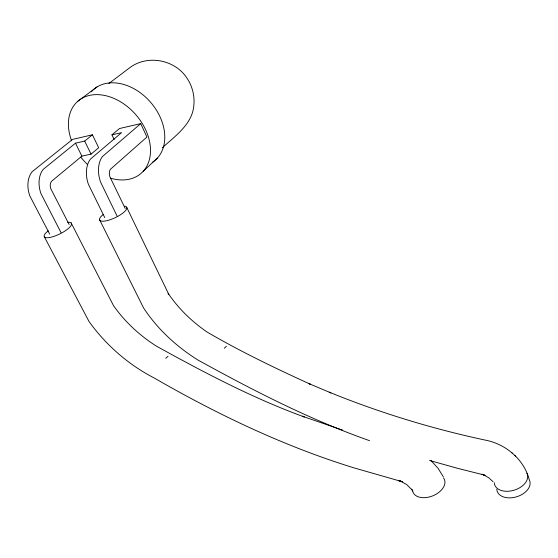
<?xml version="1.0" encoding="UTF-8"?>
<svg xmlns="http://www.w3.org/2000/svg" width="558" height="558" viewBox="0 0 558 558"><rect width="100%" height="100%" fill="white"/><g stroke="black" fill="none" stroke-linecap="round" stroke-linejoin="round"><path stroke-width="0.84" d="M143.183 171.292L157.363 158.116M162.357 147.737C175.163 135.978 192.656 124.106 193.891 104.897C194.756 95.251 192.071 85.409 186.532 77.471C174.424 59.615 147.619 54.551 130.133 67.441L108.859 83.505M224.274 348.241L226.45 346.246M103.118 214.558L101.165 216.344A14.989 4.506 -25.2 0 0 104.716 221.087A14.989 4.506 -25.2 0 0 122.39 213.435A14.989 4.506 -25.2 0 0 124.706 206.146M48.253 230.768L46.147 232.602A15.171 4.394 -26.1 0 0 49.683 237.492A15.171 4.394 -26.1 0 0 68.236 228.62A15.171 4.394 -26.1 0 0 67.671 222.3M165.705 358.334L168.049 356.304M125.208 208.455L109.94 176.886A7.017 4.499 77.1 0 1 110.498 169.2L146.914 137.045L140.735 123.618L102.421 156.561A22.941 14.724 77.1 0 0 100.517 181.936L117.034 215.981M69.15 224.518L50.82 188.764A6.745 4.666 76.2 0 1 51.475 181.357L81.886 156.135L91.038 154.134L98.675 147.744L92.426 134.799L72.512 139.409L32.155 171.704A21.881 15.359 76 0 0 29.867 195.984L49.697 234.109M114.16 139.556L111.928 134.855L119.524 128.528L140.735 123.618M61.024 232.623L41.027 193.766A22.048 15.268 76.2 0 1 43.259 169.311L75.504 143.176L84.67 141.083L92.426 134.799M77.527 101.5L97.008 86.95M111.928 134.855L121.56 132.651L90.396 159.149A22.759 14.843 76.9 0 0 88.422 184.342L104.758 217.606M400.916 481.282L398.726 480.598L402.527 481.777L354.623 468.057C284.364 446.463 217.739 414.622 154.203 377.989C128.424 364.716 106.006 345.088 89.071 321.582L44.445 237.004M429.576 460.476L457.295 468.246L483.723 474.9L482.063 474.272L485.041 475.402L483.793 474.935L488.871 477.864L493.056 481.756M342.738 430.162L302.248 416.205L304.222 416.924C252.872 398.231 204.465 372.66 156.749 346.337C139.912 335.763 125.048 321.959 113.553 305.714L71.159 222.935M369.563 440.674C309.704 419.609 253.172 390.46 197.741 359.917C176.398 346.483 157.307 328.955 143.49 307.8L99.491 219.517M400.588 481.177L406.726 484.567L411.818 489.666M496.808 489.199A17.089 11.167 -17.1 0 0 516.338 496.871A17.089 11.167 -17.1 0 0 529.284 479.803C524.318 460.308 507.278 445.326 488.027 440.694C433.796 429.262 380.577 413.08 329.241 392.183L330.901 392.888L308.7 383.506L310.311 384.19C275.268 368.259 240.414 351.491 207.178 332.101C191.952 321.673 178.462 308.602 168.104 293.299L168.816 294.45L126.861 207.66M430.992 460.531L438.037 468.274L443.289 476.734M514.922 455.593L515.725 456.339M511.756 452.698L512.195 453.117M412.753 491.047L411.595 489.143L412.167 490.168M75.504 143.176L81.886 156.135M84.67 141.083L91.038 154.134M443.422 477.822A16.942 10.721 -21.9 0 1 432.931 495.783A16.942 10.721 -21.9 0 1 412.585 490.489M526.864 473.247A17.145 11.097 -17.2 0 1 513.834 490.28A17.145 11.097 -17.2 0 1 494.29 482.712M71.605 140.783A47.967 34.722 48.5 0 1 98.354 94.658A47.967 34.722 48.5 0 1 150.053 144.292A47.967 34.722 48.5 0 1 110.568 178.197M87.229 164.219A47.967 34.722 48.5 0 1 80.819 157.112M91.219 91.84A46.907 34.505 48.9 0 1 150.632 102.316A46.907 34.505 48.9 0 1 152.229 162.434"/></g></svg>
